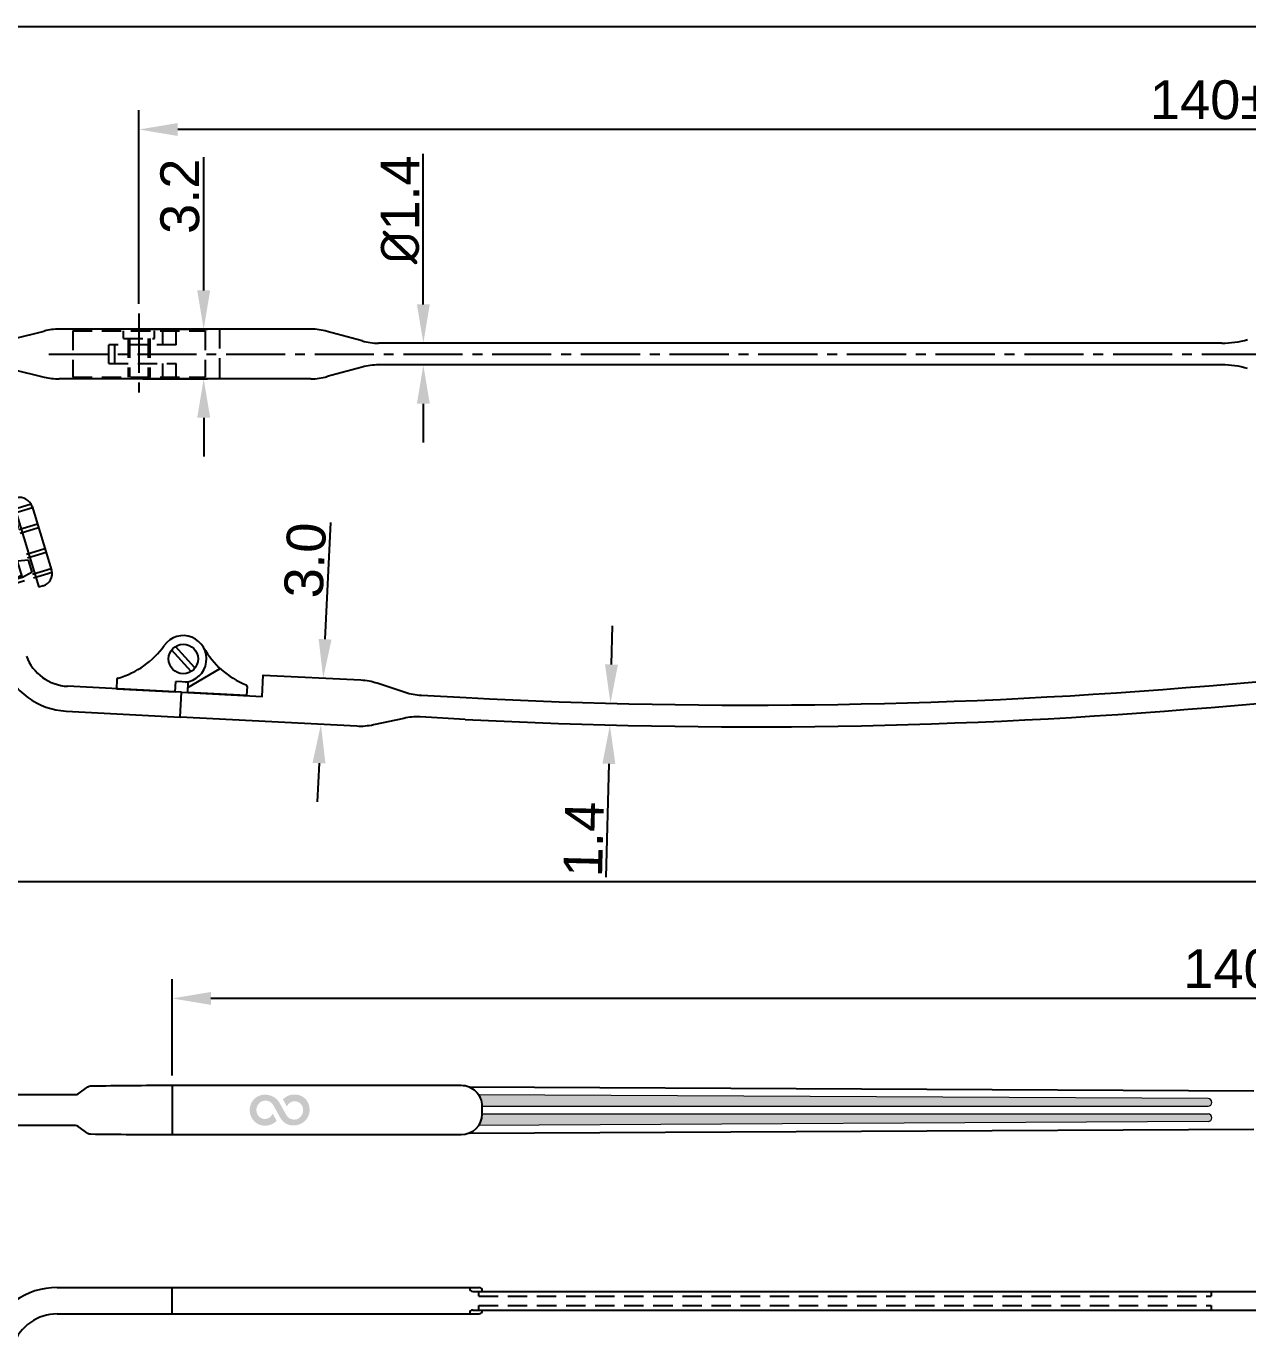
# Model space of a CAD drawing. Header units: millimetres. Extents: x 7018 to 13530, y 4187 to 5692.
# Drawn here: x 13203.3 to 13282, y 5094.7 to 5179.6 of the extents above; entities that cross this region are included whole.
import ezdxf

# ---------------------------------------------------------------- set-up
doc = ezdxf.new("R2010")
doc.units = ezdxf.units.MM
doc.linetypes.add('CENTER2', pattern=[28.574999999999992, 19.05, -3.174999999999998, 3.174999999999998, -3.174999999999998])
doc.linetypes.add('HIDDEN2', pattern=[0.1875, 0.125, -0.0625])
for name, color, linetype in [('Center Line', 2, 'CENTER2'), ('Dimension', 3, 'Continuous'), ('Hidden Line', 1, 'HIDDEN2')]:
    doc.layers.add(name, color=color, linetype=linetype)
doc.layers.add('绘图层', color=7, linetype='Continuous', lineweight=15)
doc.styles.get("Standard").update_dxf_attribs({"font": 'arial.ttf'})
doc.styles.add('样式 1', font='romant.shx')
doc.dimstyles.new('ISO-25$0', dxfattribs={"dimtxt": 2.5, "dimasz": 2.5, "dimexe": 0.5, "dimexo": 1, "dimgap": 1, "dimtad": 0, "dimtih": 1, "dimtoh": 1, "dimdec": 1, "dimzin": 10, "dimdsep": 46, "dimlunit": 6, "dimtxsty": '样式 1', "dimcen": 0, "dimclrd": 256, "dimclre": 256, "dimclrt": 7, "dimazin": 0, "dimtfac": 1, "dimtdec": 1, "dimtofl": 0, "dimtmove": 0, "dimatfit": 0, "dimfxl": 1, "dimtolj": 1, "dimtzin": 10, "dimarcsym": 0})
doc.dimstyles.new('Standard$0', dxfattribs={"dimtxt": 2.3, "dimasz": 2, "dimexe": 1, "dimexo": 1, "dimgap": 1, "dimtad": 1, "dimdec": 1, "dimzin": 0, "dimdsep": 46, "dimtxsty": 'Standard', "dimcen": 0, "dimclrd": 4, "dimclre": 4, "dimclrt": 4, "dimadec": 1, "dimazin": 0, "dimtfac": 1, "dimtdec": 1, "dimtofl": 0, "dimtmove": 0, "dimatfit": 0, "dimfxl": 1, "dimtfillclr": 256, "dimtolj": 1, "dimtzin": 0, "dimlwd": -1, "dimlwe": -1, "dimarcsym": 1})

# ---------------------------------------------------------------- blocks, each defined once
blk = doc.blocks.new('*D1941')
at = {"layer": 'Defpoints', "color": 0, "transparency": 16777216}
for p in [(13210.54950099893, 5172.988106118883), (13350.52062139776, 5165.041390119381), (13210.54950099893, 5161.125980479929)]:
    blk.add_point(p, dxfattribs=at)
at = {"layer": 'Dimension', "color": 0, "lineweight": -2, "transparency": 16777216}
for p, q in [((13210.54950099893, 5161.750980479929), (13210.54950099893, 5174.238106118883)), ((13350.52062139776, 5165.666390119381), (13350.52062139776, 5174.238106118883)), ((13348.02062139776, 5172.988106118883), (13213.04950099893, 5172.988106118883))]:
    blk.add_line(p, q, dxfattribs=at)
at = {"layer": 'Dimension', "color": 0, "transparency": 16777216}
for points in [[(13213.04950099893, 5173.40477278555), (13213.04950099893, 5172.571439452217), (13210.54950099893, 5172.988106118883)], [(13348.02062139776, 5173.40477278555), (13348.02062139776, 5172.571439452217), (13350.52062139776, 5172.988106118883)]]:
    blk.add_solid(points, dxfattribs=at)
at = {"layer": 'Dimension', "color": 0, "transparency": 16777216, "insert": (13280.53506119835, 5174.889538588188), "char_height": 2.5, "attachment_point": 5}
blk.add_mtext('140±2', dxfattribs=at)
blk = doc.blocks.new('*D1942')
at = {"layer": 'Defpoints', "color": 0, "transparency": 16777216}
for p in [(13210.54950099894, 5160.125980479931), (13214.72156803804, 5160.125980479931), (13210.54950099894, 5156.925984479932)]:
    blk.add_point(p, dxfattribs=at)
at = {"layer": 'Dimension', "color": 3, "transparency": 16777216}
for p, q in [((13214.72156803804, 5162.625980479931), (13214.72156803804, 5171.201355650465)), ((13210.79950099894, 5160.125980479931), (13214.97156803804, 5160.125980479931)), ((13210.79950099894, 5156.925984479932), (13214.97156803804, 5156.925984479932)), ((13214.72156803804, 5154.425984479932), (13214.72156803804, 5151.925984479932))]:
    blk.add_line(p, q, dxfattribs=at)
for points in [[(13214.30490137137, 5162.625980479931), (13215.13823470471, 5162.625980479931), (13214.72156803804, 5160.125980479931)], [(13214.30490137137, 5154.425984479932), (13215.13823470471, 5154.425984479932), (13214.72156803804, 5156.925984479932)]]:
    blk.add_solid(points, dxfattribs=at)
at = {"layer": 'Dimension', "transparency": 16777216, "insert": (13213.19428290843, 5168.689247874199), "char_height": 2.5, "attachment_point": 5, "rotation": 90}
blk.add_mtext('\\A1;3.2', dxfattribs=at)
blk = doc.blocks.new('*D1948')
at = {"layer": 'Defpoints', "color": 0, "transparency": 16777216}
for p in [(13228.87392757555, 5159.225982479931), (13228.87392757559, 5159.225982479931), (13228.87392757555, 5157.825982479931)]:
    blk.add_point(p, dxfattribs=at)
at = {"layer": 'Dimension', "color": 3, "transparency": 16777216}
for p, q in [((13228.87392757559, 5161.725982479931), (13228.87392757559, 5171.412203489481)), ((13228.87392757559, 5155.325982479931), (13228.87392757559, 5152.825982479931))]:
    blk.add_line(p, q, dxfattribs=at)
for points in [[(13228.45726090893, 5161.725982479931), (13229.29059424226, 5161.725982479931), (13228.87392757559, 5159.225982479931)], [(13228.45726090893, 5155.325982479931), (13229.29059424226, 5155.325982479931), (13228.87392757559, 5157.825982479931)]]:
    blk.add_solid(points, dxfattribs=at)
at = {"layer": 'Dimension', "transparency": 16777216, "insert": (13227.36881161379, 5167.819092984701), "char_height": 2.5, "attachment_point": 5, "rotation": 90}
blk.add_mtext('\\A1;{\\fISOCPEUR|b0|i0|c134|p34;%%C}1.4', dxfattribs=at)
blk = doc.blocks.new('899898898998')
at = {"color": 7}
for p, q in [((3115.205292681981, 976.0661274298122), (3119.317210814659, 977.3239546318305)), ((3120.316233202509, 976.792960970312), (3120.4039885887, 976.5060829610554)), ((3114.762054406651, 974.7802270327047), (3120.4039885887, 976.5060829610554)), ((3114.762054406651, 974.7802270327052), (3114.674299020461, 975.0671050419616))]:
    blk.add_line(p, q, dxfattribs=at)
for centre, start, end in [((3119.551225177825, 976.558946607146), 17.00876254122163, 107.0087625412628), ((3115.439307045149, 975.301119405128), 107.0087625412628, 197.0087625412154)]:
    blk.add_arc(centre, 0.8, start, end, dxfattribs=at)
at = {"layer": 'Hidden Line', "color": 1, "ltscale": 10}
for p, q in [((3117.930627062516, 976.8998015468112), (3118.836544104681, 973.9383003911662)), ((3118.16969207023, 976.9729310353007), (3119.075609112395, 974.0114298796558)), ((3119.221854493595, 977.294785331604), (3120.127771535761, 974.333284175959)), ((3119.460919501309, 977.3679148200935), (3120.366836543474, 974.4064136644486)), ((3115.061846969949, 976.0222476849378), (3115.967764012112, 973.060746529293)), ((3115.300911977663, 976.0953771734273), (3116.206829019826, 973.1338760177823)), ((3116.353074401027, 976.4172314697304), (3117.258991443193, 973.4557303140857)), ((3116.592139408741, 976.4903609582199), (3117.498056450907, 973.5288598025752)), ((3119.436611787855, 976.0794468272369), (3118.67160376317, 975.8454324640709)), ((3118.67160376317, 975.8454324640709), (3118.732927326311, 975.1321727493777)), ((3119.436611787855, 976.0794468272364), (3119.784813360252, 975.4539424987312)), ((3116.567831695286, 975.2018929653636), (3115.802823670602, 974.9678786021976)), ((3115.802823670602, 974.9678786021976), (3115.864147233743, 974.2546188875045)), ((3116.567831695286, 975.2018929653632), (3116.916033267686, 974.576388636858)), ((3119.784813360252, 975.4539424987312), (3118.732927326311, 975.1321727493777)), ((3118.876366330939, 975.1760504424715), (3118.937689894079, 974.4627907277785)), ((3119.641374355624, 975.4100648056371), (3119.989575928023, 974.7845604771314)), ((3116.916033267686, 974.576388636858), (3115.864147233743, 974.2546188875045)), ((3116.007586238371, 974.2984965805988), (3116.068909801513, 973.5852368659055)), ((3116.772594263058, 974.532510943764), (3117.120795835454, 973.9070066152584)), ((3120.366836543474, 974.4064136644486), (3118.836544104681, 973.9383003911662)), ((3119.989575928023, 974.7845604771314), (3118.937689894079, 974.4627907277785)), ((3119.307830313027, 973.7655668969593), (3119.081128898709, 974.5066684208725)), ((3120.072838337709, 973.9995812601251), (3119.846136923396, 974.7406827840383)), ((3117.498056450907, 973.5288598025752), (3115.967764012112, 973.060746529293)), ((3117.120795835454, 973.9070066152584), (3116.068909801513, 973.5852368659055)), ((3116.439050220459, 972.888013035086), (3116.212348806143, 973.6291145589993)), ((3117.204058245144, 973.1220273982522), (3116.977356830827, 973.8631289221648)), ((3119.307830313027, 973.7655668969593), (3120.072838337709, 973.9995812601251)), ((3116.439050220459, 972.888013035086), (3117.204058245144, 973.1220273982522))]:
    blk.add_line(p, q, dxfattribs=at)
blk = doc.blocks.new('45454')
at = {"color": 7}
for p, q in [((3157.65660858865, 983.2038463182993), (3158.25619053408, 983.172423560041)), ((3158.25619053408, 983.172423560041), (3158.057493187795, 979.3810523361022)), ((3157.732938589001, 979.3980615218812), (3156.496116432326, 981.4621949122903)), ((3156.466758804302, 979.8486282278467), (3155.087153294421, 978.5854665097762)), ((3156.691857316731, 979.6027791464724), (3155.312251806853, 978.3396174284017)), ((3157.393341696446, 979.4158590408715), (3157.351472931452, 978.6169554130686)), ((3158.057493187795, 979.3810523361022), (3157.393341696446, 979.4158590408715)), ((3158.015624422801, 978.5821487082993), (3157.351472931452, 978.6169554130686)), ((3157.816927076517, 974.7907774843607), (3158.015624422801, 978.5821487082993)), ((3157.217345131086, 974.8222002426188), (3157.816927076517, 974.7907774843607))]:
    blk.add_line(p, q, dxfattribs=at)
blk.add_circle((3155.889505305576, 979.0941228281251), 0.9500000000000001, dxfattribs=at)
for centre, radius, start, end in [((3152.456119575255, 985.19427548415), 5.5, 299.3723771363241, 338.0827906868871), ((3157.651374993026, 983.1039833648234), 0.1, 86.99999999999424, 158.0827906868871), ((3155.889505305576, 979.0941228281233), 1.49999999999985, 5.126638324445389, 234.6276228636582), ((3151.837288438693, 973.3862739808122), 5.5, 15.91720931310346, 54.62762286365822), ((3157.222578726711, 974.9220631960947), 0.1, 195.9172093131035, 266.9999999999943)]:
    blk.add_arc(centre, radius, start, end, dxfattribs=at)
blk = doc.blocks.new('*D2869')
at = {"layer": 'Defpoints', "color": 0, "transparency": 16777216}
for p in [(13240.93215245524, 5136.027826232707), (13240.8960579177, 5134.628291601352), (13240.8960579177, 5134.628291601352)]:
    blk.add_point(p, dxfattribs=at)
at = {"layer": 'Dimension', "color": 3, "transparency": 16777216}
for p, q in [((13240.99660698655, 5138.526995217268), (13241.06106151786, 5141.026164201829)), ((13240.83160338638, 5132.129122616791), (13240.64324315238, 5124.825616638854))]:
    blk.add_line(p, q, dxfattribs=at)
for points in [[(13240.58007882246, 5138.537737639154), (13241.41313515064, 5138.516252795383), (13240.93215245523, 5136.027826232707)], [(13240.41507522229, 5132.139865038677), (13241.24813155048, 5132.118380194906), (13240.8960579177, 5134.628291601352)]]:
    blk.add_solid(points, dxfattribs=at)
at = {"layer": 'Dimension', "transparency": 16777216, "insert": (13239.20058035176, 5127.2665897531), "char_height": 2.5, "attachment_point": 5, "rotation": 88.522647256727}
blk.add_mtext('\\A1;1.4', dxfattribs=at)
blk = doc.blocks.new('*D2870')
at = {"layer": 'Defpoints', "color": 0, "transparency": 16777216}
for p in [(13222.421383392, 5137.654365508914), (13222.421383392, 5137.654365508914), (13222.27417993013, 5134.665611970837)]:
    blk.add_point(p, dxfattribs=at)
at = {"layer": 'Dimension', "color": 3, "transparency": 16777216}
for p, q in [((13222.54436546524, 5140.151338758603), (13222.91534181197, 5147.683477302104)), ((13222.1511978569, 5132.168638721148), (13222.02821578365, 5129.67166547146))]:
    blk.add_line(p, q, dxfattribs=at)
for points in [[(13222.12820325696, 5140.17183577081), (13222.96052767352, 5140.130841746395), (13222.421383392, 5137.654365508914)], [(13221.73503564861, 5132.189135733355), (13222.56736006518, 5132.148141708941), (13222.27417993014, 5134.665611970837)]]:
    blk.add_solid(points, dxfattribs=at)
at = {"layer": 'Dimension', "transparency": 16777216, "insert": (13221.26590862992, 5145.241026131868), "char_height": 2.5, "attachment_point": 5, "rotation": 87.1803204782995}
blk.add_mtext('\\A1;3.0', dxfattribs=at)
blk = doc.blocks.new('*D1951')
at = {"layer": 'Defpoints', "color": 0, "transparency": 16777216}
for p in [(13212.68668363305, 5117.016174562784), (13212.68668363305, 5111.423983372802), (13352.68668363305, 5109.823983372802)]:
    blk.add_point(p, dxfattribs=at)
at = {"layer": 'Dimension', "color": 0, "lineweight": -2, "transparency": 16777216}
for p, q in [((13212.68668363305, 5112.048983372802), (13212.68668363305, 5118.266174562784)), ((13352.68668363305, 5110.448983372802), (13352.68668363305, 5118.266174562784)), ((13350.18668363305, 5117.016174562784), (13215.18668363305, 5117.016174562784))]:
    blk.add_line(p, q, dxfattribs=at)
at = {"layer": 'Dimension', "color": 0, "transparency": 16777216}
for points in [[(13215.18668363305, 5117.432841229451), (13215.18668363305, 5116.599507896117), (13212.68668363305, 5117.016174562784)], [(13350.18668363305, 5117.432841229451), (13350.18668363305, 5116.599507896117), (13352.68668363305, 5117.016174562784)]]:
    blk.add_solid(points, dxfattribs=at)
at = {"layer": 'Dimension', "color": 0, "transparency": 16777216, "insert": (13282.68668363305, 5118.917607032088), "char_height": 2.5, "attachment_point": 5}
blk.add_mtext('140±2', dxfattribs=at)

msp = doc.modelspace()

# ---------------------------------------------------------------- hatches: boundary and pattern name
h = msp.add_hatch(color=256)
edge = h.paths.add_edge_path()
edge.add_arc((13220.58046060324, 5109.819682251135), 0.9634273299824783, 302.81625085816563, 355.06745715103267, ccw=False)
edge.add_arc((13220.50264164839, 5109.940352304869), 1.107013720676828, 257.7492677190002, 302.81642321826655, ccw=False)
edge.add_arc((13220.45158938379, 5109.699546661677), 0.8608596662541658, 222.0588366037709, 257.6689429646585, ccw=False)
edge.add_arc((13220.85430486063, 5110.062948105142), 1.403298938158911, 211.5172080728586, 222.0602094658239, ccw=False)
edge.add_line((13219.65801609131, 5109.329367100593), (13219.64393099865, 5109.352868545704))
edge.add_line((13219.64393099865, 5109.352868545704), (13219.63877936856, 5109.361317508779))
edge.add_line((13219.63877936856, 5109.361317508779), (13219.63713351893, 5109.364185069786))
edge.add_line((13219.63713351893, 5109.364185069786), (13219.63548203557, 5109.367350412877))
edge.add_arc((13117.13532546493, 5052.616064087565), 117.1622404897715, 28.97199399134589, 29.27474471418896)
edge.add_arc((13336.2715062056, 5173.078611919331), 132.9091559766581, 208.3085878961043, 208.3782595618459, ccw=False)
edge.add_arc((13218.0420140015, 5109.395793872016), 1.380509082139256, 28.30620557455955, 35.01637349111433)
edge.add_arc((13218.69877036619, 5109.859136242977), 0.5767686589712796, 34.7562837432115, 93.02051728464423)
edge.add_arc((13218.69834427694, 5109.86703685363), 0.5688565723206707, 93.01959205951381, 152.1740882653837)
edge.add_arc((13218.77938692752, 5109.827387820829), 0.6590416982473238, 152.414491098484, 196.5065055063732)
edge.add_arc((13218.67353338962, 5109.796009380068), 0.5486352767070509, 196.505492151185, 250.106445497737)
edge.add_arc((13218.66001615147, 5109.775057918803), 0.5243642079517481, 250.7163188319128, 294.1921884691332)
edge.add_arc((13218.64403426358, 5109.810648923451), 0.563378824556751, 294.1914916158232, 334.5203755921897)
edge.add_line((13219.15261792064, 5109.568288935559), (13219.16219040748, 5109.589999664073))
edge.add_line((13219.16219040748, 5109.589999664073), (13219.16514971756, 5109.597853062975))
edge.add_line((13219.16514971756, 5109.597853062975), (13219.29444508963, 5109.365060710083))
edge.add_line((13219.29444508963, 5109.365060710083), (13219.42373482799, 5109.132269162005))
edge.add_arc((13218.66904533157, 5109.882967647072), 1.064473790889675, 264.8343019175792, 315.15189942638307, ccw=False)
edge.add_arc((13218.65852949384, 5109.778062221218), 0.9590481836590595, 219.0428009418186, 264.89570666670716, ccw=False)
edge.add_arc((13218.7309603476, 5109.823983372802), 1.044276714557762, 159.0750392974199, 218.4964098214566, ccw=False)
edge.add_arc((13218.6580020681, 5109.851874363301), 0.966168982092267, 94.29351490466053, 159.0747350838268, ccw=False)
edge.add_arc((13218.6700528755, 5109.691145943813), 1.127348529703457, 64.34890576990512, 94.29269751264212, ccw=False)
edge.add_arc((13218.71223589168, 5109.779000249606), 1.029891945180208, 31.494762617604977, 64.34860059186121, ccw=False)
edge.add_arc((13221.13650692862, 5111.231043700816), 1.796055881530251, 210.5903580689815, 211.4621664449254)
edge.add_line((13219.60449821194, 5110.293618492279), (13219.60964984203, 5110.285086633109))
edge.add_line((13219.60964984203, 5110.285086633109), (13219.61129488685, 5110.282239192516))
edge.add_line((13219.61129488685, 5110.282239192516), (13219.6129656858, 5110.278933811363))
edge.add_arc((13388.71384715629, 5204.165538341309), 193.4161384793426, 209.0394995190189, 209.2228459743469)
edge.add_line((13219.91426803886, 5109.738292728412), (13219.92566423977, 5109.71759928789))
edge.add_line((13219.92566423977, 5109.71759928789), (13219.93640371046, 5109.698292546109))
edge.add_arc((13236.72479578198, 5119.162068408519), 19.27208244900167, 209.4103684689699, 210.1167086023696)
edge.add_arc((13220.45663000543, 5109.725313195637), 0.465020838267879, 210.1071166601352, 215.0198209436806)
edge.add_arc((13220.54978528084, 5109.787706687035), 0.5771206272398555, 214.7854537611391, 273.006103642579)
edge.add_arc((13220.55022949619, 5109.779292281003), 0.5686945041316231, 273.0058685979993, 332.1736481506524)
edge.add_arc((13220.46920239725, 5109.819024302277), 0.6589042644413892, 332.4071481484642, 376.5097610768779)
edge.add_arc((13220.57486635558, 5109.850339762001), 0.5486975037763311, 16.51008268497874, 70.10561415282002)
edge.add_arc((13220.58812702132, 5109.873403584911), 0.5225180915946767, 70.6123238101912, 114.2753800411873)
edge.add_arc((13220.60511304319, 5109.83574174451), 0.5638332118424474, 114.2754289162776, 154.5932048232485)
edge.add_line((13220.09581128995, 5110.077650022425), (13220.08625087536, 5110.055867665246))
edge.add_line((13220.08625087536, 5110.055867665246), (13220.08328512675, 5110.047986097768))
edge.add_line((13220.08328512675, 5110.047986097768), (13219.95398975467, 5110.281101182059))
edge.add_line((13219.95398975467, 5110.281101182059), (13219.82469357778, 5110.514214656713))
edge.add_arc((13220.57883159307, 5109.764489288677), 1.063396573995655, 84.79921892199059, 135.1681172249552, ccw=False)
edge.add_arc((13220.59058791085, 5109.869408101887), 0.9578465500284201, 39.018985786089615, 84.93066343896459, ccw=False)
edge.add_arc((13220.60619236642, 5109.892729695624), 0.9310770584398856, 14.40339596376458, 38.50851662274971, ccw=False)
edge.add_arc((13220.3830280185, 5109.835419951097), 1.161482642117409, -4.8685920056054215, 14.403242089354876, ccw=False)
at = {"layer": '绘图层', "lineweight": 9}
h = msp.add_hatch(color=1, dxfattribs=at)
h.dxf.hatch_style = 1
edge = h.paths.add_edge_path()
edge.add_arc((13279.43994677032, 5110.316419235524), 0.2467368627222829, 270, 449.6978879204443)
edge.add_line((13279.44124777089, 5110.563152668247), (13232.43113338398, 5110.811032270596))
edge.add_arc((13231.30211175836, 5110.077710498115), 1.346272874687017, -9.72022462519817e-12, 33.004517138374524, ccw=False)
edge.add_line((13232.64838463305, 5110.077710498115), (13232.64838463305, 5110.069682372802))
edge.add_line((13232.64838463305, 5110.069682372802), (13279.43994677032, 5110.069682372802))
h = msp.add_hatch(color=1, dxfattribs=at)
h.dxf.hatch_style = 1
edge = h.paths.add_edge_path()
edge.add_arc((13279.43994677032, 5109.331547510081), 0.2467368627222829, 270.3021120795557, 450)
edge.add_line((13279.43994677032, 5109.578284372803), (13232.64838463305, 5109.578284372803))
edge.add_line((13232.64838463305, 5109.578284372803), (13232.64838463305, 5109.57025624749))
edge.add_arc((13231.30211175836, 5109.57025624749), 1.346272874686903, -33.00451713840067, 0, ccw=False)
edge.add_line((13232.43113338398, 5108.836934475009), (13279.44124777089, 5109.084814077358))

# ---------------------------------------------------------------- linework, layer by layer
for p, q in [((13128.85686447884, 5179.632263120096), (13525.29474660184, 5179.632263120096)), ((13129.43735986366, 5124.54849958936), (13525.87524198666, 5124.54849958936)), ((13212.68668363305, 5111.423983372802), (13212.68668363305, 5108.223983372803)), ((13231.83782072872, 5111.312808288654), (13282.388183549, 5111.060067478405)), ((13231.83782072872, 5108.335158456951), (13282.388183549, 5108.587899267201)), ((13205.27983792425, 5098.394132371731), (13212.68668363305, 5098.394132371734)), ((13212.68668363305, 5096.694132371735), (13212.68668363305, 5098.394132371735)), ((13212.68668363305, 5098.394132371735), (13231.48239630836, 5098.394132371724)), ((13231.86287919357, 5098.344311330383), (13231.86284236997, 5098.394272574306)), ((13232.06310403295, 5098.144458865437), (13282.68668363305, 5098.144458865437)), ((13232.67236581218, 5098.145503353614), (13232.67225051158, 5098.195541952025)), ((13279.6478329538, 5098.144458865437), (13279.6478329538, 5097.844458865437)), ((13231.86409534316, 5096.694273036054), (13231.86405846254, 5096.744311645261)), ((13232.06310403295, 5096.944458865437), (13282.68668363305, 5096.944458865437)), ((13232.6752460072, 5096.895545305919), (13232.67513088486, 5096.945506539295)), ((13279.6478329538, 5097.244458865437), (13279.6478329538, 5096.944458865437)), ((13205.27983792424, 5096.694132371732), (13212.68668363305, 5096.694132371735)), ((13212.68668363305, 5096.694132371735), (13231.48239630836, 5096.694132371724))]:
    msp.add_line(p, q)
at = {"color": 7}
for p, q in [((13202.44456420378, 5159.513768656285), (13204.44617701681, 5160.008930911455)), ((13221.62833210091, 5160.125980479929), (13205.40674765258, 5160.125980479929)), ((13224.93219695439, 5159.368170214946), (13222.6853489069, 5159.983792744913)), ((13280.32490292042, 5159.225982479929), (13225.98921376038, 5159.225982479929)), ((13202.44456420378, 5157.538196303573), (13204.44617701681, 5157.043034048404)), ((13224.93219695439, 5157.683794744912), (13222.6853489069, 5157.068172214947)), ((13280.32490292042, 5157.825982479929), (13225.98921376038, 5157.825982479929)), ((13221.62833210091, 5156.92598447993), (13205.40674765258, 5156.92598447993)), ((13213.29006087604, 5136.736525179919), (13205.94487298922, 5137.121470165482)), ((13205.86113545923, 5135.523662909877), (13213.20632334605, 5135.138717924315))]:
    msp.add_line(p, q, dxfattribs=at)
for points in [[(13231.56493181578, 5134.99306555852), (13228.67322948431, 5135.14461325606, 0.066957433524345), (13227.61021975204, 5135.0579403697), (13225.65496125155, 5134.630815595327, -0.06695743352434544), (13224.59195151928, 5134.544142708965), (13213.21211434698, 5135.140534703768), (13213.29585187697, 5136.738341959374), (13218.48530444956, 5136.46637427435), (13218.55753783654, 5137.844669404706), (13224.84550941159, 5137.534971340902, -0.06695743352441592), (13225.89363608171, 5137.337658483927), (13227.69837315293, 5136.740007461692, 0.06695743352455132), (13228.74649982305, 5136.542694604716), (13231.63820215435, 5136.391146907185, 0.03423963608741003), (13279.51136157369, 5137.161619552121), (13282.77451646719, 5137.438162794534, 0.07045310644932141), (13284.41454785521, 5137.813903503201), (13285.44646231537, 5138.209276865792, -0.07045310644951898), (13286.53981657406, 5138.459770671571), (13287.89256564647, 5138.574412368597), (13288.12901024434, 5135.784413452439), (13287.89256564647, 5138.574412368592), (13294.41191816135, 5139.126909244079, 0.06567120157984378), (13322.17714929898, 5145.210491589268)], [(13231.56493181561, 5134.993065558529, 0.03423963608741003), (13279.62958387269, 5135.766620094047), (13282.89273876617, 5136.04316333646, -0.07045310644949533)]]:
    msp.add_lwpolyline(points, format="xyb", dxfattribs=at)
msp.add_lwpolyline([(13206.45601532875, 5110.823983372803, 0.1564689106147049), (13206.63053133079, 5110.87996664175), (13207.25376679078, 5111.325692475124, -0.152649128236105), (13207.42380616878, 5111.381642341941, -0.003414032015300901), (13212.68668363305, 5111.423983372802), (13231.30211175836, 5111.423983372802, -0.4142135623731166), (13232.64838463305, 5110.077710498115), (13232.64838463305, 5109.823983372802), (13232.64838463305, 5109.57025624749, -0.4142135623731166), (13231.30211175836, 5108.223983372803), (13212.68668363305, 5108.223983372803, -0.003414032015295461), (13207.42380616878, 5108.266324403664, -0.1526491282358722), (13207.25376679078, 5108.322274270481), (13206.63053133078, 5108.768000103854, 0.156468910614705), (13206.45601532875, 5108.823983372803), (13197.72169665213, 5108.823983372802, -0.414213562373095), (13197.42169665213, 5109.123983372802), (13197.42169665213, 5109.823983372802), (13197.42169665213, 5110.523983372802, -0.414213562373095), (13197.72169665213, 5110.823983372802)], format="xyb", close=True)
for centre, radius, start, end in [((13205.40674765258, 5156.125980479929), 4, 90, 103.8949603587145), ((13221.62833210091, 5156.125980479929), 4, 74.67735795214543, 90), ((13225.98921376038, 5163.225982479929), 4, 254.6773579521455, 270), ((13280.32490292042, 5165.225982479929), 6, 270, 286.1200264869942), ((13205.40674765258, 5160.92598447993), 4, 256.1050396412855, 270), ((13221.62833210091, 5160.92598447993), 4, 270, 285.3226420478546), ((13225.98921376038, 5153.825982479929), 4, 90, 105.3226420478546), ((13280.32490292042, 5151.825982479929), 6, 73.87997351295212, 90), ((13206.10188085795, 5140.117358769748), 4.6, 200.594742609489, 266.9999999999944), ((13206.10188085795, 5140.117358769746), 3, 200.594742609489, 266.9999999999944)]:
    msp.add_arc(centre, radius, start, end, dxfattribs=at)
for centre, radius, start, end in [((13205.27983792425, 5093.694132371732), 4.699999999999999, 90, 160.1037999290233), ((13231.48239630869, 5614.573018323624), 516.1788859518983, 269.9999999999479, 270.109831239906), ((13232.06287913925, 5098.344458738994), 0.2, 180.0422294600305, 270.0644272805238), ((13232.47225104252, 5098.195081106579), 0.2, 0.1320226124110546, 90.10983124001022), ((13232.06405840822, 5096.744459053872), 0.2, 90.06435869328544, 180.0422294599784), ((13232.47524653815, 5096.895084460472), 0.2, 270.1098869671338, 0.1320226123849994), ((13205.27983792425, 5093.69413237173), 3, 90, 160.1037999290233), ((13231.48239630869, 5614.573018323624), 517.8788859518984, 269.9999999999479, 270.1098869671338)]:
    msp.add_arc(centre, radius, start, end)
at = {"layer": 'Center Line', "ltscale": 0.2}
for p, q in [((13210.54950099893, 5161.125980479929), (13210.54950099893, 5155.92598447993)), ((13204.73687879351, 5158.52598247993), (13350.52062139776, 5158.52598247993))]:
    msp.add_line(p, q, dxfattribs=at)
at = {"layer": 'Hidden Line', "color": 1, "ltscale": 10}
for p, q in [((13206.28292670187, 5160.02598247993), (13206.28292670187, 5157.02598247993)), ((13206.28292670187, 5160.02598247993), (13214.816075296, 5160.02598247993)), ((13209.54950099893, 5159.52598247993), (13209.54950099893, 5160.02598247993)), ((13211.54950099893, 5159.52598247993), (13211.54950099893, 5160.02598247993)), ((13212.05734457822, 5160.02598247993), (13212.05734457822, 5159.125982479929)), ((13212.95019129782, 5159.125982479929), (13212.95019129782, 5160.02598247993)), ((13214.816075296, 5160.02598247993), (13214.816075296, 5157.02598247993)), ((13215.746075296, 5160.125980479929), (13215.746075296, 5156.92598447993)), ((13212.95019129782, 5159.125982479929), (13208.59803070753, 5159.125982479929)), ((13208.59803070753, 5157.925982479929), (13208.59803070753, 5159.125982479929)), ((13208.96987363099, 5159.125982479929), (13208.96987363099, 5157.925982479929)), ((13209.54950099893, 5159.52598247993), (13211.54950099893, 5159.52598247993)), ((13209.84950099893, 5159.52598247993), (13209.84950099893, 5157.02598247993)), ((13209.94950099893, 5159.52598247993), (13209.94950099893, 5157.02598247993)), ((13211.14950099893, 5159.52598247993), (13211.14950099893, 5157.02598247993)), ((13211.24950099893, 5159.52598247993), (13211.24950099893, 5157.02598247993)), ((13208.59803070753, 5157.925982479929), (13212.95019129782, 5157.925982479929)), ((13212.05734457822, 5157.925982479929), (13212.05734457822, 5157.02598247993)), ((13212.95019129782, 5157.02598247993), (13212.95019129782, 5157.925982479929)), ((13206.28292670187, 5157.02598247993), (13214.816075296, 5157.02598247993)), ((13232.44340797821, 5097.844458865437), (13232.44284898445, 5098.145025495798)), ((13232.44340797821, 5097.844458865437), (13279.6478329538, 5097.844458865437)), ((13232.44508074035, 5096.945027571105), (13232.44452385808, 5097.244458865437)), ((13232.44452385808, 5097.244458865437), (13279.6478329538, 5097.244458865437))]:
    msp.add_line(p, q, dxfattribs=at)
at = {"layer": '绘图层', "color": 0, "lineweight": 9}
for p, q in [((13279.44124777089, 5110.563152668247), (13232.43113338398, 5110.811032270596)), ((13232.64838463305, 5110.069682372802), (13279.43994677032, 5110.069682372802)), ((13232.64838463305, 5109.578284372803), (13279.43994677032, 5109.578284372803)), ((13279.44124777089, 5109.084814077357), (13232.43113338398, 5108.836934475009))]:
    msp.add_line(p, q, dxfattribs=at)
for centre, start, end in [((13279.43994677032, 5110.316419235524), 270, 89.69788792047314), ((13279.43994677032, 5109.33154751008), 270.302112079579, 90)]:
    msp.add_arc(centre, 0.2467368627222829, start, end, dxfattribs=at)

# ---------------------------------------------------------------- block references
at = {"color": 7, "rotation": 270}
for name, p in [('899898898998', (12227.59165131907, 8263.917445042734)), ('45454', (12234.31119087188, 8294.775061157783))]:
    msp.add_blockref(name, p, dxfattribs=at)

# ---------------------------------------------------------------- dimensions: what is measured, and where the dimension line sits
at = {"layer": 'Dimension'}
dim = msp.add_linear_dim(base=(13210.54950099893, 5172.988106118883), p1=(13350.52062139776, 5165.041390119381), p2=(13210.54950099893, 5161.125980479929), dimstyle='ISO-25$0', override={"dimexe": 1.25, "dimexo": 0.625, "dimgap": 0.625, "dimtad": 1, "dimdec": 0, "dimzin": 8, "dimlunit": 2, "dimpost": '<>', "dimtxsty": 'Standard', "dimcen": 2.5, "dimclrd": 0, "dimclre": 0, "dimclrt": 0, "dimadec": 0, "dimtol": 1, "dimtp": 2, "dimtm": 2, "dimtdec": 2, "dimtofl": 1, "dimatfit": 3, "dimtolj": 0, "dimtzin": 8}, dxfattribs=at)
dim.commit()
dim.dimension.update_dxf_attribs({"geometry": '*D1941', "text_midpoint": (13280.53506119835, 5174.889538588188)})
dim = msp.add_linear_dim(base=(13214.72156803804, 5160.125980479931), p1=(13210.54950099893, 5156.92598447993), p2=(13210.54950099893, 5160.125980479929), angle=90, dimstyle='Standard$0', override={"dimtxt": 2.5, "dimasz": 2.5, "dimexe": 0.25, "dimexo": 0.25, "dimgap": 0.25, "dimclrd": 3, "dimclre": 3, "dimclrt": 256, "dimadec": 2, "dimtdec": 2, "dimatfit": 3}, dxfattribs=at)
dim.commit()
dim.dimension.update_dxf_attribs({"geometry": '*D1942', "text_midpoint": (13214.72156803804, 5168.689247874199), "dimtype": 160})
dim = msp.add_linear_dim(base=(13228.87392757559, 5159.225982479931), p1=(13228.87392757555, 5157.825982479929), p2=(13228.87392757555, 5159.225982479929), angle=90, text='{\\fISOCPEUR|b0|i0|c134|p34;%%C}<>', dimstyle='Standard$0', override={"dimtxt": 2.5, "dimasz": 2.5, "dimexe": 0.25, "dimexo": 0.25, "dimgap": 0.25, "dimtad": 3, "dimclrd": 3, "dimclre": 3, "dimclrt": 256, "dimadec": 2, "dimtdec": 2, "dimatfit": 3}, dxfattribs=at)
dim.commit()
dim.dimension.update_dxf_attribs({"geometry": '*D1948', "text_midpoint": (13227.36881161379, 5167.819092984701)})
for p1, p2, distance, picture, middle in [((13222.27417993014, 5134.665611970838), (13222.421383392, 5137.654365508914), 0, '*D2870', (13221.26590862992, 5145.241026131868)), ((13240.93215245524, 5136.027826232707), (13240.8960579177, 5134.628291601353), 2.3448505042420457e-14, '*D2869', (13239.20058035176, 5127.2665897531))]:
    dim = msp.add_aligned_dim(p1=p1, p2=p2, distance=distance, dimstyle='Standard$0', override={"dimtxt": 2.5, "dimasz": 2.5, "dimexe": 0.25, "dimexo": 0.25, "dimgap": 0.25, "dimtad": 3, "dimclrd": 3, "dimclre": 3, "dimclrt": 256, "dimadec": 2, "dimtdec": 2, "dimatfit": 3}, dxfattribs=at)
    dim.commit()
    dim.dimension.update_dxf_attribs({"geometry": picture, "text_midpoint": middle})
dim = msp.add_linear_dim(base=(13212.68668363305, 5117.016174562784), p1=(13352.68668363305, 5109.823983372802), p2=(13212.68668363305, 5111.423983372802), dimstyle='ISO-25$0', override={"dimexe": 1.25, "dimexo": 0.625, "dimgap": 0.625, "dimtad": 1, "dimtih": 0, "dimtoh": 0, "dimzin": 8, "dimlunit": 2, "dimtxsty": 'Standard', "dimcen": 2.5, "dimclrd": 0, "dimclre": 0, "dimclrt": 0, "dimadec": 0, "dimtol": 1, "dimtp": 2, "dimtm": 2, "dimtdec": 2, "dimtofl": 1, "dimatfit": 3, "dimtolj": 0, "dimtzin": 8}, dxfattribs=at)
dim.commit()
dim.dimension.update_dxf_attribs({"geometry": '*D1951', "text_midpoint": (13282.68668363305, 5117.016174562784), "dimtype": 160})

doc.saveas('drawing.dxf')
